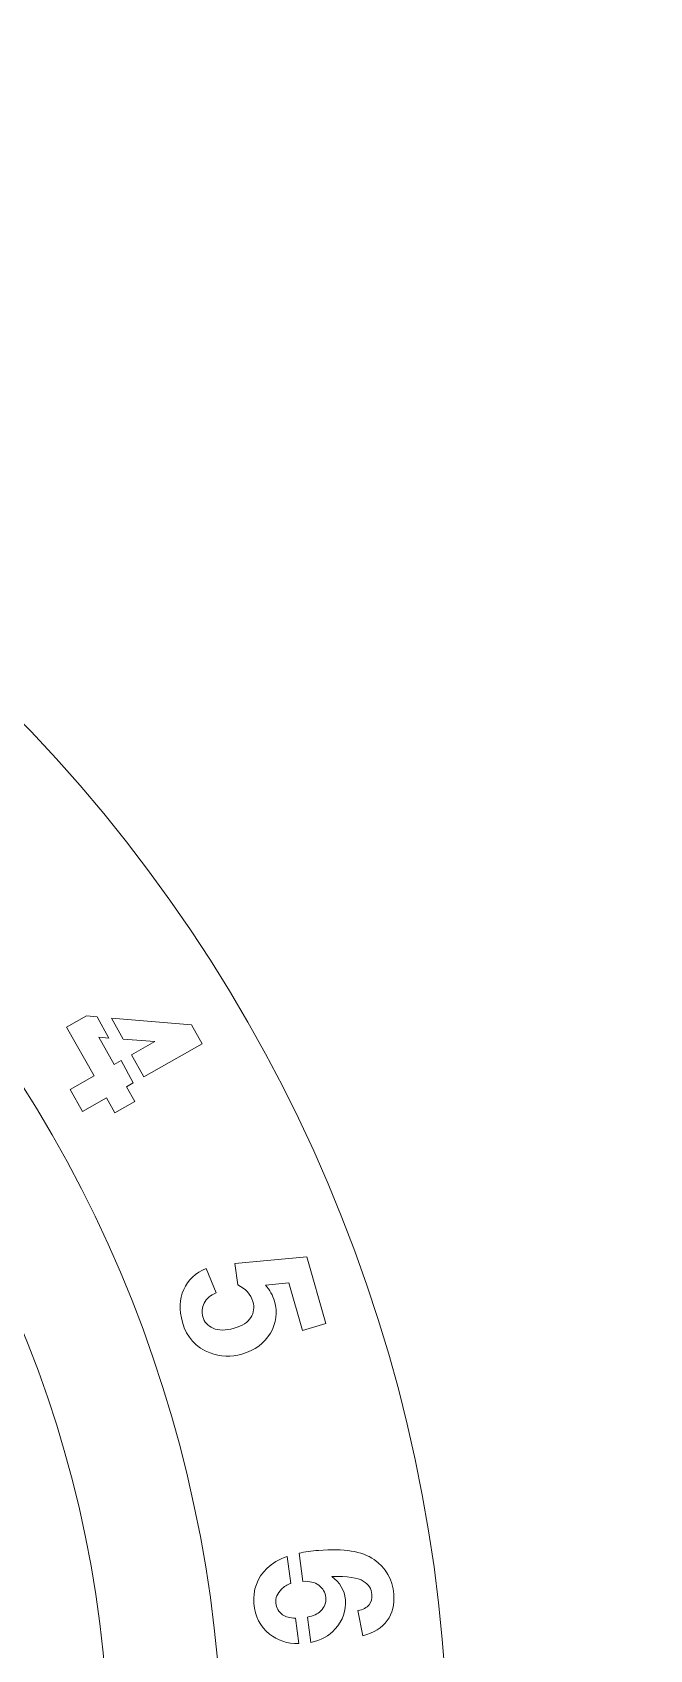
# Model space of a CAD drawing. Header units: millimetres. Extents: x -2159 to -1639, y -1602 to -453.
# Drawn here: x -1675.9 to -1639, y -877.4 to -780.8 of the extents above; entities that cross this region are included whole.
import ezdxf

# ---------------------------------------------------------------- set-up
doc = ezdxf.new("R2010")
doc.units = ezdxf.units.MM
doc.header["$MEASUREMENT"] = 0
doc.layers.add('Layer 1', color=7, linetype='Continuous')

msp = doc.modelspace()

# ---------------------------------------------------------------- linework, layer by layer
at = {"layer": 'Layer 1', "color": 250, "lineweight": 9}
for points, knots in [([(-2046.6411, -783.8113), (-2046.6411, -783.8113), (-2046.6576, -789.0378), (-2046.6576, -789.0378), (-2046.6576, -789.0378), (-2046.6576, -789.0378), (-2046.5709, -789.0378), (-2046.5709, -789.0378), (-2046.5709, -789.0378), (-2046.5709, -789.0378), (-2046.5709, -794.0378), (-2046.5709, -794.0378), (-2046.5709, -794.0378), (-2046.5709, -794.0378), (-2026.5709, -794.0378), (-2026.5709, -794.0378), (-2026.5709, -794.0378), (-2026.5709, -794.0378), (-2026.5709, -789.0378), (-2026.5709, -789.0378), (-2026.5709, -789.0378), (-2026.5709, -789.0378), (-1903.3272, -789.0378), (-1903.3272, -789.0378), (-1903.3272, -789.0378), (-1903.3272, -789.0378), (-1903.3272, -794.0378), (-1903.3272, -794.0378), (-1903.3272, -794.0378), (-1903.3272, -794.0378), (-1883.3272, -794.0378), (-1883.3272, -794.0378), (-1883.3272, -794.0378), (-1883.3272, -794.0378), (-1883.3272, -789.0378), (-1883.3272, -789.0378), (-1883.3272, -789.0378), (-1883.3272, -789.0378), (-1761.2076, -789.0378), (-1761.2076, -789.0378), (-1761.2076, -789.0378), (-1761.2076, -789.0378), (-1761.2076, -794.0378), (-1761.2076, -794.0378), (-1761.2076, -794.0378), (-1761.2076, -794.0378), (-1741.2076, -794.0378), (-1741.2076, -794.0378), (-1741.2076, -794.0378), (-1741.2076, -794.0378), (-1741.2076, -789.0378), (-1741.2076, -789.0378), (-1741.2076, -789.0378), (-1741.2076, -789.0378), (-1741.2076, -784.0378), (-1741.2076, -784.0378), (-1741.2076, -784.0378), (-1741.2076, -784.0378), (-1741.2134, -784.0378), (-1741.2134, -784.0378), (-1741.2134, -784.0378), (-1691.0047, -781.5065), (-1651.0759, -739.9983), (-1651.0759, -689.1605), (-1651.0759, -689.1605), (-1651.0759, -636.6918), (-1693.6072, -594.1603), (-1746.0759, -594.1603), (-1746.0759, -594.1603), (-1771.1778, -594.1603), (-1795.0375, -603.9629), (-1812.8924, -621.6006), (-1812.8924, -621.6006), (-1812.8924, -621.6006), (-1813.2964, -621.9997), (-1813.2964, -621.9997), (-1813.2964, -621.9997), (-1813.2964, -621.9997), (-1829.6424, -632.0912), (-1829.6424, -632.0912), (-1829.6424, -632.0912), (-1829.6424, -632.0912), (-1829.7426, -632.1469), (-1829.7426, -632.1469), (-1829.7426, -632.1469), (-1840.2371, -637.9783), (-1850.9289, -640.874), (-1862.9224, -638.975), (-1862.9224, -638.975), (-1870.7094, -637.742), (-1878.0459, -634.6847), (-1885.1789, -631.4401), (-1885.1789, -631.4401), (-1895.1773, -626.8921), (-1896.6165, -626.8921), (-1906.6152, -631.4401), (-1906.6152, -631.4401), (-1913.7481, -634.6847), (-1921.0847, -637.742), (-1928.8716, -638.975), (-1928.8716, -638.975), (-1940.8652, -640.874), (-1951.5568, -637.9783), (-1962.0513, -632.1469), (-1962.0513, -632.1469), (-1962.0513, -632.1469), (-1962.122, -632.1076), (-1962.122, -632.1076), (-1962.122, -632.1076), (-1962.122, -632.1076), (-1978.7088, -622.175), (-1978.7088, -622.175), (-1978.7088, -622.175), (-1978.7088, -622.175), (-1979.1408, -621.7461), (-1979.1408, -621.7461), (-1979.1408, -621.7461), (-1981.7168, -619.1884), (-1984.6376, -616.9848), (-1987.4511, -614.7608), (-1987.4511, -614.7608), (-2003.5915, -601.9944), (-2023.9866, -594.3707), (-2046.1633, -594.3707), (-2046.1633, -594.3707), (-2068.336, -594.3708), (-2088.617, -601.7017), (-2104.8757, -614.7609), (-2104.8757, -614.7609), (-2087.6641, -626.4633), (-2074.5111, -645.6591), (-2067.9563, -665.9926), (-2067.9563, -665.9926), (-2074.0914, -671.7832), (-2077.9215, -679.9897), (-2077.9215, -689.0916), (-2077.9215, -689.0916), (-2077.9215, -699.0582), (-2073.3291, -707.9508), (-2066.1467, -713.7733), (-2066.1467, -713.7733), (-2071.2815, -734.573), (-2083.1803, -754.6828), (-2099.354, -767.4754), (-2099.354, -767.4754), (-2084.3121, -777.7026), (-2066.1743, -783.6632), (-2046.6411, -783.8113)], [0, 0, 0, 0, 0.0263158, 0.0263158, 0.0263158, 0.0263158, 0.0526316, 0.0526316, 0.0526316, 0.0526316, 0.0789474, 0.0789474, 0.0789474, 0.0789474, 0.1052632, 0.1052632, 0.1052632, 0.1052632, 0.1315789, 0.1315789, 0.1315789, 0.1315789, 0.1578947, 0.1578947, 0.1578947, 0.1578947, 0.1842105, 0.1842105, 0.1842105, 0.1842105, 0.2105263, 0.2105263, 0.2105263, 0.2105263, 0.2368421, 0.2368421, 0.2368421, 0.2368421, 0.2631579, 0.2631579, 0.2631579, 0.2631579, 0.2894737, 0.2894737, 0.2894737, 0.2894737, 0.3157895, 0.3157895, 0.3157895, 0.3157895, 0.3421053, 0.3421053, 0.3421053, 0.3421053, 0.3684211, 0.3684211, 0.3684211, 0.3684211, 0.3947368, 0.3947368, 0.3947368, 0.3947368, 0.4210526, 0.4210526, 0.4210526, 0.4210526, 0.4473684, 0.4473684, 0.4473684, 0.4473684, 0.4736842, 0.4736842, 0.4736842, 0.4736842, 0.5, 0.5, 0.5, 0.5, 0.5263158, 0.5263158, 0.5263158, 0.5263158, 0.5526316, 0.5526316, 0.5526316, 0.5526316, 0.5789474, 0.5789474, 0.5789474, 0.5789474, 0.6052632, 0.6052632, 0.6052632, 0.6052632, 0.6315789, 0.6315789, 0.6315789, 0.6315789, 0.6578947, 0.6578947, 0.6578947, 0.6578947, 0.6842105, 0.6842105, 0.6842105, 0.6842105, 0.7105263, 0.7105263, 0.7105263, 0.7105263, 0.7368421, 0.7368421, 0.7368421, 0.7368421, 0.7631579, 0.7631579, 0.7631579, 0.7631579, 0.7894737, 0.7894737, 0.7894737, 0.7894737, 0.8157895, 0.8157895, 0.8157895, 0.8157895, 0.8421053, 0.8421053, 0.8421053, 0.8421053, 0.8684211, 0.8684211, 0.8684211, 0.8684211, 0.8947368, 0.8947368, 0.8947368, 0.8947368, 0.9210526, 0.9210526, 0.9210526, 0.9210526, 0.9473684, 0.9473684, 0.9473684, 0.9473684, 1, 1, 1, 1]), ([(-1707.3702, -801.3175), (-1661.2961, -819.9329), (-1639.0364, -872.3735), (-1657.6515, -918.4475), (-1657.6515, -918.4475), (-1676.2666, -964.5215), (-1728.7073, -986.7814), (-1774.7816, -968.1663), (-1774.7816, -968.1663), (-1820.8557, -949.551), (-1843.1153, -897.1104), (-1824.5002, -851.0364), (-1824.5002, -851.0364), (-1805.8851, -804.9622), (-1753.4443, -782.7024), (-1707.3702, -801.3175)], [0, 0, 0, 0, 0.2, 0.2, 0.2, 0.2, 0.4, 0.4, 0.4, 0.4, 0.6, 0.6, 0.6, 0.6, 1, 1, 1, 1]), ([(-1712.4259, -813.8312), (-1673.2631, -829.6542), (-1654.3422, -874.2287), (-1670.1651, -913.3917), (-1670.1651, -913.3917), (-1685.988, -952.5545), (-1730.5627, -971.4753), (-1769.7257, -955.6525), (-1769.7257, -955.6525), (-1808.8886, -939.8299), (-1827.8095, -895.255), (-1811.9866, -856.0922), (-1811.9866, -856.0922), (-1796.1638, -816.9294), (-1751.5891, -798.0085), (-1712.4259, -813.8312)], [0, 0, 0, 0, 0.2, 0.2, 0.2, 0.2, 0.4, 0.4, 0.4, 0.4, 0.6, 0.6, 0.6, 0.6, 1, 1, 1, 1]), ([(-1741.0758, -815.0107), (-1702.5641, -815.0107), (-1671.3443, -846.2304), (-1671.3443, -884.742), (-1671.3443, -884.742), (-1671.3443, -923.2538), (-1702.5641, -954.4732), (-1741.0758, -954.4732), (-1741.0758, -954.4732), (-1779.5876, -954.4732), (-1810.8074, -923.2538), (-1810.8074, -884.742), (-1810.8074, -884.742), (-1810.8074, -846.2304), (-1779.5876, -815.0107), (-1741.0758, -815.0107)], [0, 0, 0, 0, 0.2, 0.2, 0.2, 0.2, 0.4, 0.4, 0.4, 0.4, 0.6, 0.6, 0.6, 0.6, 1, 1, 1, 1]), ([(-1671.0557, -842.4537), (-1671.0557, -842.4537), (-1670.6371, -842.2177), (-1670.6371, -842.2177), (-1670.6371, -842.2177), (-1670.6371, -842.2177), (-1669.9054, -843.55), (-1669.9054, -843.55), (-1669.9054, -843.55), (-1669.9054, -843.55), (-1670.3093, -843.7775), (-1670.3093, -843.7775), (-1670.3093, -843.7775), (-1670.3093, -843.7775), (-1669.81, -844.6635), (-1669.81, -844.6635), (-1669.81, -844.6635), (-1669.81, -844.6635), (-1671.0044, -845.3368), (-1671.0044, -845.3368), (-1671.0044, -845.3368), (-1671.0044, -845.3368), (-1671.5038, -844.4509), (-1671.5038, -844.4509), (-1671.5038, -844.4509), (-1671.5038, -844.4509), (-1672.9372, -845.259), (-1672.9372, -845.259), (-1672.9372, -845.259), (-1672.9372, -845.259), (-1673.6835, -843.935), (-1673.6835, -843.935), (-1673.6835, -843.935), (-1673.6835, -843.935), (-1672.2501, -843.127), (-1672.2501, -843.127), (-1672.2501, -843.127), (-1672.2501, -843.127), (-1673.8886, -840.2204), (-1673.8886, -840.2204), (-1673.8886, -840.2204), (-1673.8886, -840.2204), (-1672.699, -839.5498), (-1672.699, -839.5498), (-1672.699, -839.5498), (-1672.699, -839.5498), (-1672.0731, -839.6023), (-1672.0731, -839.6023), (-1672.0731, -839.6023), (-1672.0731, -839.6023), (-1671.3767, -840.8703), (-1671.3767, -840.8703), (-1671.3767, -840.8703), (-1671.3767, -840.8703), (-1671.974, -840.8245), (-1671.974, -840.8245), (-1671.974, -840.8245), (-1671.974, -840.8245), (-1671.0557, -842.4537), (-1671.0557, -842.4537)], [0, 0, 0, 0, 0.0625, 0.0625, 0.0625, 0.0625, 0.125, 0.125, 0.125, 0.125, 0.1875, 0.1875, 0.1875, 0.1875, 0.25, 0.25, 0.25, 0.25, 0.3125, 0.3125, 0.3125, 0.3125, 0.375, 0.375, 0.375, 0.375, 0.4375, 0.4375, 0.4375, 0.4375, 0.5, 0.5, 0.5, 0.5, 0.5625, 0.5625, 0.5625, 0.5625, 0.625, 0.625, 0.625, 0.625, 0.6875, 0.6875, 0.6875, 0.6875, 0.75, 0.75, 0.75, 0.75, 0.8125, 0.8125, 0.8125, 0.8125, 0.875, 0.875, 0.875, 0.875, 1, 1, 1, 1]), ([(-1670.0091, -841.8637), (-1670.0091, -841.8637), (-1668.6219, -841.0817), (-1668.6219, -841.0817), (-1668.6219, -841.0817), (-1668.6219, -841.0817), (-1670.5186, -840.9362), (-1670.5186, -840.9362), (-1670.5186, -840.9362), (-1670.5186, -840.9362), (-1671.2111, -839.6748), (-1671.2111, -839.6748), (-1671.2111, -839.6748), (-1671.2111, -839.6748), (-1666.4273, -840.0765), (-1666.4273, -840.0765), (-1666.4273, -840.0765), (-1666.4273, -840.0765), (-1665.7801, -841.2245), (-1665.7801, -841.2245), (-1665.7801, -841.2245), (-1665.7801, -841.2245), (-1669.2777, -843.196), (-1669.2777, -843.196), (-1669.2777, -843.196), (-1669.2777, -843.196), (-1670.0091, -841.8637), (-1670.0091, -841.8637)], [0, 0, 0, 0, 0.125, 0.125, 0.125, 0.125, 0.25, 0.25, 0.25, 0.25, 0.375, 0.375, 0.375, 0.375, 0.5, 0.5, 0.5, 0.5, 0.625, 0.625, 0.625, 0.625, 0.75, 0.75, 0.75, 0.75, 1, 1, 1, 1]), ([(-1665.5464, -854.6307), (-1665.5464, -854.6307), (-1664.9608, -856.0914), (-1664.9608, -856.0914), (-1664.9608, -856.0914), (-1665.2887, -856.2327), (-1665.5237, -856.4366), (-1665.6631, -856.7041), (-1665.6631, -856.7041), (-1665.8021, -856.9736), (-1665.8314, -857.2453), (-1665.7525, -857.5219), (-1665.7525, -857.5219), (-1665.6625, -857.8369), (-1665.4578, -858.0675), (-1665.1374, -858.2118), (-1665.1374, -858.2118), (-1664.8168, -858.3558), (-1664.3972, -858.3548), (-1663.879, -858.2068), (-1663.879, -858.2068), (-1663.3919, -858.0677), (-1663.0584, -857.8554), (-1662.877, -857.568), (-1662.877, -857.568), (-1662.6953, -857.2822), (-1662.655, -856.9658), (-1662.7544, -856.6178), (-1662.7544, -856.6178), (-1662.8784, -856.1838), (-1663.1803, -855.8482), (-1663.6595, -855.6127), (-1663.6595, -855.6127), (-1663.6595, -855.6127), (-1663.8322, -854.3429), (-1663.8322, -854.3429), (-1663.8322, -854.3429), (-1663.8322, -854.3429), (-1659.5252, -853.9443), (-1659.5252, -853.9443), (-1659.5252, -853.9443), (-1659.5252, -853.9443), (-1658.3857, -857.9327), (-1658.3857, -857.9327), (-1658.3857, -857.9327), (-1658.3857, -857.9327), (-1659.792, -858.3345), (-1659.792, -858.3345), (-1659.792, -858.3345), (-1659.792, -858.3345), (-1660.6046, -855.4907), (-1660.6046, -855.4907), (-1660.6046, -855.4907), (-1660.6046, -855.4907), (-1662.0112, -855.635), (-1662.0112, -855.635), (-1662.0112, -855.635), (-1661.7489, -855.9225), (-1661.5662, -856.2427), (-1661.4658, -856.5944), (-1661.4658, -856.5944), (-1661.2743, -857.2647), (-1661.3556, -857.9018), (-1661.7117, -858.5067), (-1661.7117, -858.5067), (-1662.0653, -859.1127), (-1662.6324, -859.5263), (-1663.4127, -859.7493), (-1663.4127, -859.7493), (-1664.0626, -859.9348), (-1664.6952, -859.9116), (-1665.3136, -859.6821), (-1665.3136, -859.6821), (-1666.1558, -859.3683), (-1666.7068, -858.7571), (-1666.9661, -857.8489), (-1666.9661, -857.8489), (-1667.1738, -857.1219), (-1667.1474, -856.4727), (-1666.8882, -855.9034), (-1666.8882, -855.9034), (-1666.6276, -855.3318), (-1666.1818, -854.9093), (-1665.5464, -854.6307)], [0, 0, 0, 0, 0.0454545, 0.0454545, 0.0454545, 0.0454545, 0.0909091, 0.0909091, 0.0909091, 0.0909091, 0.1363636, 0.1363636, 0.1363636, 0.1363636, 0.1818182, 0.1818182, 0.1818182, 0.1818182, 0.2272727, 0.2272727, 0.2272727, 0.2272727, 0.2727273, 0.2727273, 0.2727273, 0.2727273, 0.3181818, 0.3181818, 0.3181818, 0.3181818, 0.3636364, 0.3636364, 0.3636364, 0.3636364, 0.4090909, 0.4090909, 0.4090909, 0.4090909, 0.4545455, 0.4545455, 0.4545455, 0.4545455, 0.5, 0.5, 0.5, 0.5, 0.5454545, 0.5454545, 0.5454545, 0.5454545, 0.5909091, 0.5909091, 0.5909091, 0.5909091, 0.6363636, 0.6363636, 0.6363636, 0.6363636, 0.6818182, 0.6818182, 0.6818182, 0.6818182, 0.7272727, 0.7272727, 0.7272727, 0.7272727, 0.7727273, 0.7727273, 0.7727273, 0.7727273, 0.8181818, 0.8181818, 0.8181818, 0.8181818, 0.8636364, 0.8636364, 0.8636364, 0.8636364, 0.9090909, 0.9090909, 0.9090909, 0.9090909, 1, 1, 1, 1]), ([(-1659.495, -875.4685), (-1659.1429, -875.4001), (-1658.8791, -875.278), (-1658.7027, -875.1032), (-1658.7027, -875.1032), (-1658.4742, -874.8729), (-1658.3734, -874.6041), (-1658.4006, -874.293), (-1658.4006, -874.293), (-1658.4269, -873.9912), (-1658.5668, -873.7494), (-1658.822, -873.5612), (-1658.822, -873.5612), (-1659.0532, -873.3912), (-1659.3716, -873.3148), (-1659.776, -873.3333), (-1659.776, -873.3333), (-1659.776, -873.3333), (-1659.9971, -871.6526), (-1659.9971, -871.6526), (-1659.9971, -871.6526), (-1659.6438, -871.5759), (-1659.2532, -871.5189), (-1658.8254, -871.4817), (-1658.8254, -871.4817), (-1657.3286, -871.3512), (-1656.2248, -871.534), (-1655.5146, -872.0283), (-1655.5146, -872.0283), (-1654.8042, -872.5226), (-1654.4115, -873.2111), (-1654.3346, -874.0932), (-1654.3346, -874.0932), (-1654.2806, -874.7118), (-1654.4105, -875.2393), (-1654.7244, -875.6757), (-1654.7244, -875.6757), (-1655.036, -876.1121), (-1655.5201, -876.4142), (-1656.1744, -876.5841), (-1656.1744, -876.5841), (-1656.1744, -876.5841), (-1656.4733, -875.0846), (-1656.4733, -875.0846), (-1656.4733, -875.0846), (-1656.1654, -875.0213), (-1655.9442, -874.9048), (-1655.8098, -874.736), (-1655.8098, -874.736), (-1655.6755, -874.5677), (-1655.6191, -874.3601), (-1655.6406, -874.1116), (-1655.6406, -874.1116), (-1655.6694, -873.7816), (-1655.8417, -873.5156), (-1656.1575, -873.3137), (-1656.1575, -873.3137), (-1656.4733, -873.1118), (-1657.1024, -873.0232), (-1658.0448, -873.0462), (-1658.0448, -873.0462), (-1657.5518, -873.3951), (-1657.2801, -873.8569), (-1657.2297, -874.4356), (-1657.2297, -874.4356), (-1657.1729, -875.0863), (-1657.3725, -875.6678), (-1657.8293, -876.1759), (-1657.8293, -876.1759), (-1658.207, -876.5946), (-1658.695, -876.8634), (-1659.2955, -876.9835), (-1659.2955, -876.9835), (-1659.2955, -876.9835), (-1659.495, -875.4685), (-1659.495, -875.4685)], [0, 0, 0, 0, 0.05, 0.05, 0.05, 0.05, 0.1, 0.1, 0.1, 0.1, 0.15, 0.15, 0.15, 0.15, 0.2, 0.2, 0.2, 0.2, 0.25, 0.25, 0.25, 0.25, 0.3, 0.3, 0.3, 0.3, 0.35, 0.35, 0.35, 0.35, 0.4, 0.4, 0.4, 0.4, 0.45, 0.45, 0.45, 0.45, 0.5, 0.5, 0.5, 0.5, 0.55, 0.55, 0.55, 0.55, 0.6, 0.6, 0.6, 0.6, 0.65, 0.65, 0.65, 0.65, 0.7, 0.7, 0.7, 0.7, 0.75, 0.75, 0.75, 0.75, 0.8, 0.8, 0.8, 0.8, 0.85, 0.85, 0.85, 0.85, 0.9, 0.9, 0.9, 0.9, 1, 1, 1, 1]), ([(-1660.4862, -873.4599), (-1660.7117, -873.5375), (-1660.8969, -873.6494), (-1661.042, -873.795), (-1661.042, -873.795), (-1661.2987, -874.0524), (-1661.4141, -874.3302), (-1661.3877, -874.6318), (-1661.3877, -874.6318), (-1661.3625, -874.9202), (-1661.2278, -875.1512), (-1660.9851, -875.3251), (-1660.9851, -875.3251), (-1660.8033, -875.4528), (-1660.5461, -875.5211), (-1660.2138, -875.5292), (-1660.2138, -875.5292), (-1660.2138, -875.5292), (-1660.013, -877.0555), (-1660.013, -877.0555), (-1660.013, -877.0555), (-1660.7078, -877.0605), (-1661.2948, -876.8692), (-1661.7713, -876.4814), (-1661.7713, -876.4814), (-1662.3186, -876.0358), (-1662.6257, -875.43), (-1662.6927, -874.6635), (-1662.6927, -874.6635), (-1662.7642, -873.842), (-1662.5026, -873.1366), (-1661.9075, -872.5512), (-1661.9075, -872.5512), (-1661.6113, -872.26), (-1661.2086, -872.0254), (-1660.6985, -871.8474), (-1660.6985, -871.8474), (-1660.6985, -871.8474), (-1660.4862, -873.4599), (-1660.4862, -873.4599)], [0, 0, 0, 0, 0.0909091, 0.0909091, 0.0909091, 0.0909091, 0.1818182, 0.1818182, 0.1818182, 0.1818182, 0.2727273, 0.2727273, 0.2727273, 0.2727273, 0.3636364, 0.3636364, 0.3636364, 0.3636364, 0.4545455, 0.4545455, 0.4545455, 0.4545455, 0.5454545, 0.5454545, 0.5454545, 0.5454545, 0.6363636, 0.6363636, 0.6363636, 0.6363636, 0.7272727, 0.7272727, 0.7272727, 0.7272727, 0.8181818, 0.8181818, 0.8181818, 0.8181818, 1, 1, 1, 1])]:
    msp.add_open_spline(points, degree=3, knots=knots, dxfattribs=at)

doc.saveas('drawing.dxf')
